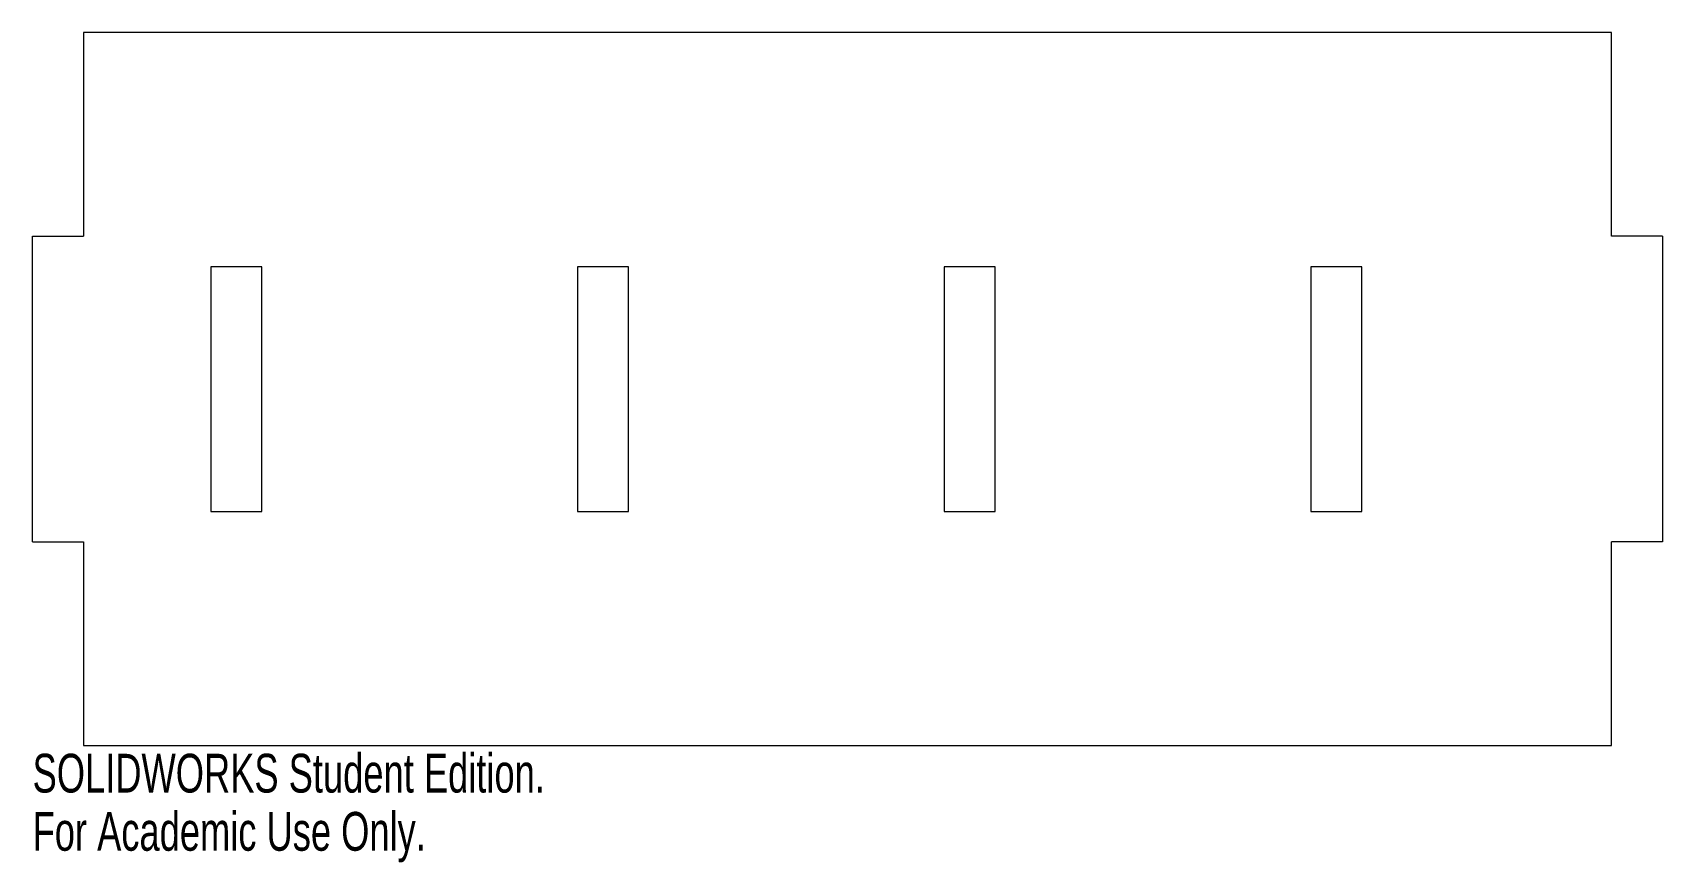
# Model space of a CAD drawing. Header units: inches. Extents: x -4 to 4, y -2.32 to 1.75.
import ezdxf

# ---------------------------------------------------------------- set-up
doc = ezdxf.new("R2010")
doc.units = ezdxf.units.IN
doc.header["$MEASUREMENT"] = 0
doc.styles.add('SLDTEXTSTYLE0', font='TXT', dxfattribs={"width": 0.7})

msp = doc.modelspace()

# ---------------------------------------------------------------- linework, layer by layer
at = {"color": 7, "linetype": 'Continuous', "lineweight": 15}
for p, q in [((3.75, 1.75), (-3.75, 1.75)), ((-3.75, 1.75), (-3.75, 0.75)), ((3.75, 0.75), (3.75, 1.75)), ((-4, -0.75), (-4, 0.75)), ((-4, 0.75), (-3.75, 0.75)), ((4, 0.75), (3.75, 0.75)), ((4, 0.75), (4, -0.75)), ((-3.125, 0.6), (-3.125, -0.6)), ((-2.875, 0.6), (-3.125, 0.6)), ((-2.875, -0.6), (-2.875, 0.6)), ((-1.325, 0.6), (-1.325, -0.6)), ((-1.075, 0.6), (-1.325, 0.6)), ((-1.075, -0.6), (-1.075, 0.6)), ((0.475, 0.6), (0.475, -0.6)), ((0.725, 0.6), (0.475, 0.6)), ((0.725, -0.6), (0.725, 0.6)), ((2.275, 0.6), (2.275, -0.6)), ((2.525, 0.6), (2.275, 0.6)), ((2.525, -0.6), (2.525, 0.6)), ((-3.125, -0.6), (-2.875, -0.6)), ((-1.325, -0.6), (-1.075, -0.6)), ((0.475, -0.6), (0.725, -0.6)), ((2.275, -0.6), (2.525, -0.6)), ((-4, -0.75), (-3.75, -0.75)), ((-3.75, -0.75), (-3.75, -1.75)), ((4, -0.75), (3.75, -0.75)), ((3.75, -1.75), (3.75, -0.75)), ((-3.75, -1.75), (3.75, -1.75))]:
    msp.add_line(p, q, dxfattribs=at)

# ---------------------------------------------------------------- texts
at = {"color": 7, "linetype": 'Continuous', "char_height": 0.1903, "attachment_point": 1, "style": 'SLDTEXTSTYLE0'}
for s, insert in [('SOLIDWORKS Student Edition.', (-4, -1.7901)), ('For Academic Use Only.', (-4, -2.0756))]:
    msp.add_mtext(s, dxfattribs=dict(at, insert=insert))

doc.saveas('drawing.dxf')
